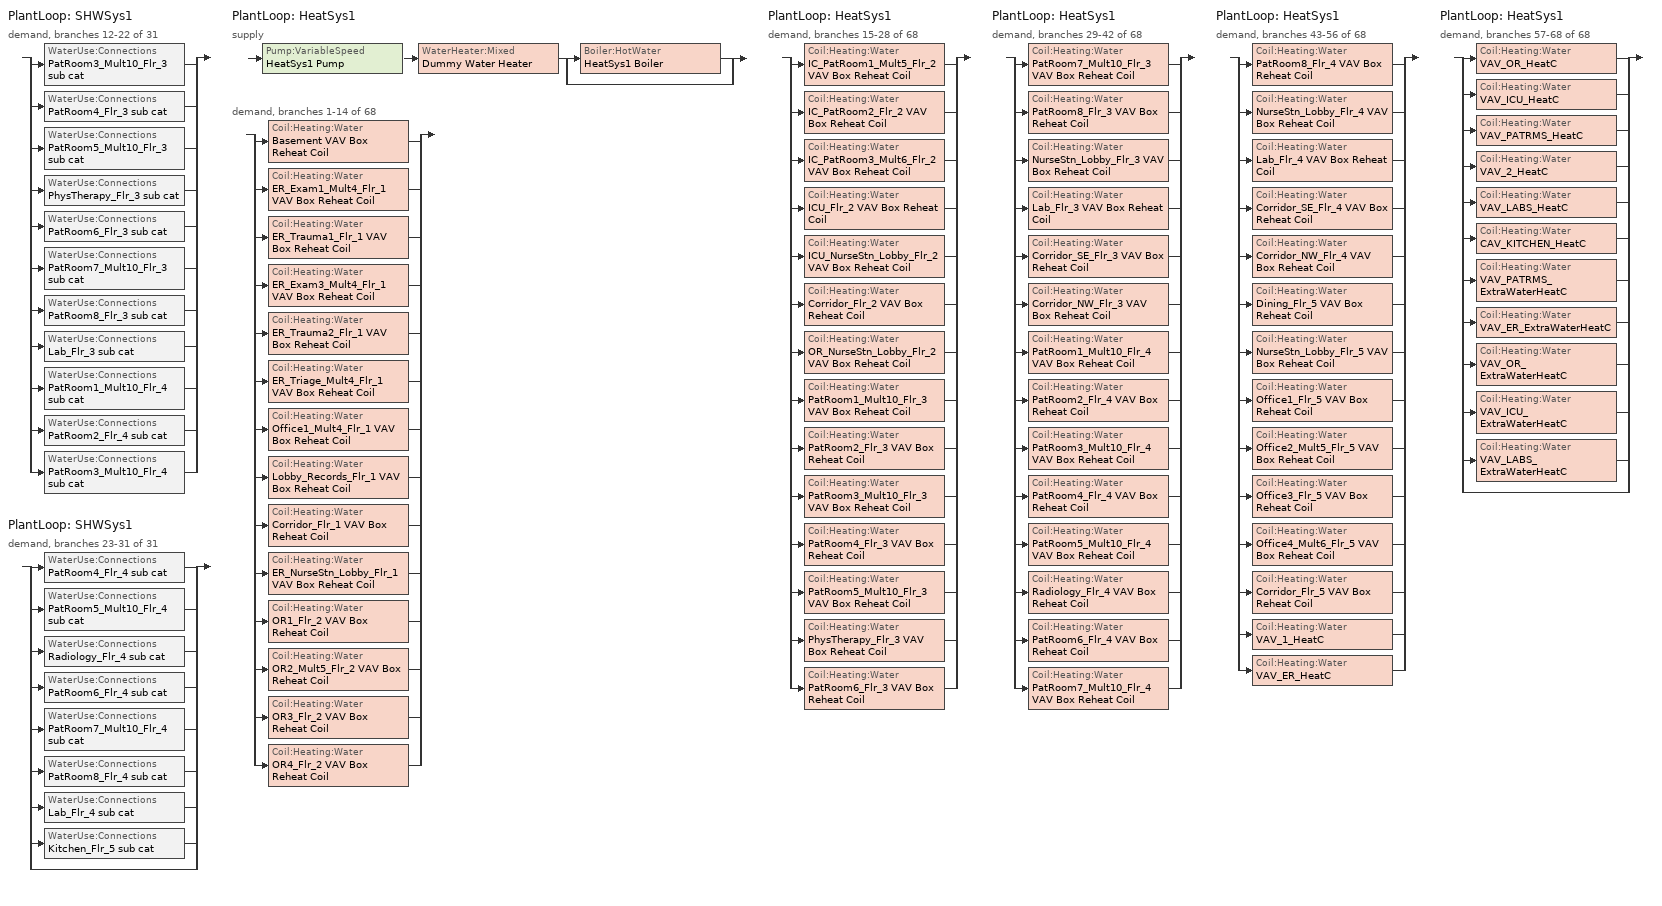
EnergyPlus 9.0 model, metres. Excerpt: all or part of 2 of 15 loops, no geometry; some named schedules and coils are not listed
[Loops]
PlantLoop 'SHWSys1'
 demand, branches 12-22 of 31: split
  | WaterUse:Connections 'PatRoom3_Mult10_Flr_3 sub cat'
  | WaterUse:Connections 'PatRoom4_Flr_3 sub cat'
  | WaterUse:Connections 'PatRoom5_Mult10_Flr_3 sub cat'
  | WaterUse:Connections 'PhysTherapy_Flr_3 sub cat'
  | WaterUse:Connections 'PatRoom6_Flr_3 sub cat'
  | WaterUse:Connections 'PatRoom7_Mult10_Flr_3 sub cat'
  | WaterUse:Connections 'PatRoom8_Flr_3 sub cat'
  | WaterUse:Connections 'Lab_Flr_3 sub cat'
  | WaterUse:Connections 'PatRoom1_Mult10_Flr_4 sub cat'
  | WaterUse:Connections 'PatRoom2_Flr_4 sub cat'
  | WaterUse:Connections 'PatRoom3_Mult10_Flr_4 sub cat'
PlantLoop 'SHWSys1'
 demand, branches 23-31 of 31: split
  | WaterUse:Connections 'PatRoom4_Flr_4 sub cat'
  | WaterUse:Connections 'PatRoom5_Mult10_Flr_4 sub cat'
  | WaterUse:Connections 'Radiology_Flr_4 sub cat'
  | WaterUse:Connections 'PatRoom6_Flr_4 sub cat'
  | WaterUse:Connections 'PatRoom7_Mult10_Flr_4 sub cat'
  | WaterUse:Connections 'PatRoom8_Flr_4 sub cat'
  | WaterUse:Connections 'Lab_Flr_4 sub cat'
  | WaterUse:Connections 'Kitchen_Flr_5 sub cat'
  | bypass
PlantLoop 'HeatSys1'
 supply: Pump:VariableSpeed 'HeatSys1 Pump' > WaterHeater:Mixed 'Dummy Water Heater' > split
  | Boiler:HotWater 'HeatSys1 Boiler'
  | bypass
 demand, branches 1-14 of 68: split
  | Coil:Heating:Water 'Basement VAV Box Reheat Coil'
  | Coil:Heating:Water 'ER_Exam1_Mult4_Flr_1 VAV Box Reheat Coil'
  | Coil:Heating:Water 'ER_Trauma1_Flr_1 VAV Box Reheat Coil'
  | Coil:Heating:Water 'ER_Exam3_Mult4_Flr_1 VAV Box Reheat Coil'
  | Coil:Heating:Water 'ER_Trauma2_Flr_1 VAV Box Reheat Coil'
  | Coil:Heating:Water 'ER_Triage_Mult4_Flr_1 VAV Box Reheat Coil'
  | Coil:Heating:Water 'Office1_Mult4_Flr_1 VAV Box Reheat Coil'
  | Coil:Heating:Water 'Lobby_Records_Flr_1 VAV Box Reheat Coil'
  | Coil:Heating:Water 'Corridor_Flr_1 VAV Box Reheat Coil'
  | Coil:Heating:Water 'ER_NurseStn_Lobby_Flr_1 VAV Box Reheat Coil'
  | Coil:Heating:Water 'OR1_Flr_2 VAV Box Reheat Coil'
  | Coil:Heating:Water 'OR2_Mult5_Flr_2 VAV Box Reheat Coil'
  | Coil:Heating:Water 'OR3_Flr_2 VAV Box Reheat Coil'
  | Coil:Heating:Water 'OR4_Flr_2 VAV Box Reheat Coil'
PlantLoop 'HeatSys1'
 demand, branches 15-28 of 68: split
  | Coil:Heating:Water 'IC_PatRoom1_Mult5_Flr_2 VAV Box Reheat Coil'
  | Coil:Heating:Water 'IC_PatRoom2_Flr_2 VAV Box Reheat Coil'
  | Coil:Heating:Water 'IC_PatRoom3_Mult6_Flr_2 VAV Box Reheat Coil'
  | Coil:Heating:Water 'ICU_Flr_2 VAV Box Reheat Coil'
  | Coil:Heating:Water 'ICU_NurseStn_Lobby_Flr_2 VAV Box Reheat Coil'
  | Coil:Heating:Water 'Corridor_Flr_2 VAV Box Reheat Coil'
  | Coil:Heating:Water 'OR_NurseStn_Lobby_Flr_2 VAV Box Reheat Coil'
  | Coil:Heating:Water 'PatRoom1_Mult10_Flr_3 VAV Box Reheat Coil'
  | Coil:Heating:Water 'PatRoom2_Flr_3 VAV Box Reheat Coil'
  | Coil:Heating:Water 'PatRoom3_Mult10_Flr_3 VAV Box Reheat Coil'
  | Coil:Heating:Water 'PatRoom4_Flr_3 VAV Box Reheat Coil'
  | Coil:Heating:Water 'PatRoom5_Mult10_Flr_3 VAV Box Reheat Coil'
  | Coil:Heating:Water 'PhysTherapy_Flr_3 VAV Box Reheat Coil'
  | Coil:Heating:Water 'PatRoom6_Flr_3 VAV Box Reheat Coil'
PlantLoop 'HeatSys1'
 demand, branches 29-42 of 68: split
  | Coil:Heating:Water 'PatRoom7_Mult10_Flr_3 VAV Box Reheat Coil'
  | Coil:Heating:Water 'PatRoom8_Flr_3 VAV Box Reheat Coil'
  | Coil:Heating:Water 'NurseStn_Lobby_Flr_3 VAV Box Reheat Coil'
  | Coil:Heating:Water 'Lab_Flr_3 VAV Box Reheat Coil'
  | Coil:Heating:Water 'Corridor_SE_Flr_3 VAV Box Reheat Coil'
  | Coil:Heating:Water 'Corridor_NW_Flr_3 VAV Box Reheat Coil'
  | Coil:Heating:Water 'PatRoom1_Mult10_Flr_4 VAV Box Reheat Coil'
  | Coil:Heating:Water 'PatRoom2_Flr_4 VAV Box Reheat Coil'
  | Coil:Heating:Water 'PatRoom3_Mult10_Flr_4 VAV Box Reheat Coil'
  | Coil:Heating:Water 'PatRoom4_Flr_4 VAV Box Reheat Coil'
  | Coil:Heating:Water 'PatRoom5_Mult10_Flr_4 VAV Box Reheat Coil'
  | Coil:Heating:Water 'Radiology_Flr_4 VAV Box Reheat Coil'
  | Coil:Heating:Water 'PatRoom6_Flr_4 VAV Box Reheat Coil'
  | Coil:Heating:Water 'PatRoom7_Mult10_Flr_4 VAV Box Reheat Coil'
PlantLoop 'HeatSys1'
 demand, branches 43-56 of 68: split
  | Coil:Heating:Water 'PatRoom8_Flr_4 VAV Box Reheat Coil'
  | Coil:Heating:Water 'NurseStn_Lobby_Flr_4 VAV Box Reheat Coil'
  | Coil:Heating:Water 'Lab_Flr_4 VAV Box Reheat Coil'
  | Coil:Heating:Water 'Corridor_SE_Flr_4 VAV Box Reheat Coil'
  | Coil:Heating:Water 'Corridor_NW_Flr_4 VAV Box Reheat Coil'
  | Coil:Heating:Water 'Dining_Flr_5 VAV Box Reheat Coil'
  | Coil:Heating:Water 'NurseStn_Lobby_Flr_5 VAV Box Reheat Coil'
  | Coil:Heating:Water 'Office1_Flr_5 VAV Box Reheat Coil'
  | Coil:Heating:Water 'Office2_Mult5_Flr_5 VAV Box Reheat Coil'
  | Coil:Heating:Water 'Office3_Flr_5 VAV Box Reheat Coil'
  | Coil:Heating:Water 'Office4_Mult6_Flr_5 VAV Box Reheat Coil'
  | Coil:Heating:Water 'Corridor_Flr_5 VAV Box Reheat Coil'
  | Coil:Heating:Water 'VAV_1_HeatC'
  | Coil:Heating:Water 'VAV_ER_HeatC'
PlantLoop 'HeatSys1'
 demand, branches 57-68 of 68: split
  | Coil:Heating:Water 'VAV_OR_HeatC'
  | Coil:Heating:Water 'VAV_ICU_HeatC'
  | Coil:Heating:Water 'VAV_PATRMS_HeatC'
  | Coil:Heating:Water 'VAV_2_HeatC'
  | Coil:Heating:Water 'VAV_LABS_HeatC'
  | Coil:Heating:Water 'CAV_KITCHEN_HeatC'
  | Coil:Heating:Water 'VAV_PATRMS_ExtraWaterHeatC'
  | Coil:Heating:Water 'VAV_ER_ExtraWaterHeatC'
  | Coil:Heating:Water 'VAV_OR_ExtraWaterHeatC'
  | Coil:Heating:Water 'VAV_ICU_ExtraWaterHeatC'
  | Coil:Heating:Water 'VAV_LABS_ExtraWaterHeatC'
  | bypass
[Sizing:Plant]
HeatSys1: Loop Type=Heating; Design Loop Exit Temperature {C}=48.89; Loop Design Temperature Difference {deltaC}=13.89
[Coil:Heating:Water] Availability Schedule=ALWAYS_ON; U-Factor Times Area Value {W/K}=AUTOSIZE; Maximum Water Flow Rate {m3/s}=AUTOSIZE; Performance Input Method=UFactorTimesAreaAndDesignWaterFlowRate; Rated Capacity {W}=AUTOSIZE; Rated Inlet Water Temperature {C}=48.89; Rated Inlet Air Temperature {C}=12.8; Rated Outlet Water Temperature {C}=35; Rated Outlet Air Temperature {C}=40
Basement VAV Box Reheat Coil; ER_Exam1_Mult4_Flr_1 VAV Box Reheat Coil; ER_Trauma1_Flr_1 VAV Box Reheat Coil; ER_Exam3_Mult4_Flr_1 VAV Box Reheat Coil; ER_Trauma2_Flr_1 VAV Box Reheat Coil; ER_Triage_Mult4_Flr_1 VAV Box Reheat Coil; Office1_Mult4_Flr_1 VAV Box Reheat Coil; Lobby_Records_Flr_1 VAV Box Reheat Coil; Corridor_Flr_1 VAV Box Reheat Coil; ER_NurseStn_Lobby_Flr_1 VAV Box Reheat Coil; OR1_Flr_2 VAV Box Reheat Coil; OR2_Mult5_Flr_2 VAV Box Reheat Coil; OR3_Flr_2 VAV Box Reheat Coil; OR4_Flr_2 VAV Box Reheat Coil; IC_PatRoom1_Mult5_Flr_2 VAV Box Reheat Coil; IC_PatRoom2_Flr_2 VAV Box Reheat Coil; IC_PatRoom3_Mult6_Flr_2 VAV Box Reheat Coil; ICU_Flr_2 VAV Box Reheat Coil; ICU_NurseStn_Lobby_Flr_2 VAV Box Reheat Coil; Corridor_Flr_2 VAV Box Reheat Coil; OR_NurseStn_Lobby_Flr_2 VAV Box Reheat Coil; PatRoom1_Mult10_Flr_3 VAV Box Reheat Coil; PatRoom2_Flr_3 VAV Box Reheat Coil; PatRoom3_Mult10_Flr_3 VAV Box Reheat Coil; PatRoom4_Flr_3 VAV Box Reheat Coil; PatRoom5_Mult10_Flr_3 VAV Box Reheat Coil; PhysTherapy_Flr_3 VAV Box Reheat Coil; PatRoom6_Flr_3 VAV Box Reheat Coil; PatRoom7_Mult10_Flr_3 VAV Box Reheat Coil; PatRoom8_Flr_3 VAV Box Reheat Coil; NurseStn_Lobby_Flr_3 VAV Box Reheat Coil; Lab_Flr_3 VAV Box Reheat Coil; Corridor_SE_Flr_3 VAV Box Reheat Coil; Corridor_NW_Flr_3 VAV Box Reheat Coil; PatRoom1_Mult10_Flr_4 VAV Box Reheat Coil; PatRoom2_Flr_4 VAV Box Reheat Coil; PatRoom3_Mult10_Flr_4 VAV Box Reheat Coil; PatRoom4_Flr_4 VAV Box Reheat Coil; PatRoom5_Mult10_Flr_4 VAV Box Reheat Coil; Radiology_Flr_4 VAV Box Reheat Coil; PatRoom6_Flr_4 VAV Box Reheat Coil; PatRoom7_Mult10_Flr_4 VAV Box Reheat Coil; PatRoom8_Flr_4 VAV Box Reheat Coil; NurseStn_Lobby_Flr_4 VAV Box Reheat Coil; Lab_Flr_4 VAV Box Reheat Coil; Corridor_SE_Flr_4 VAV Box Reheat Coil; Corridor_NW_Flr_4 VAV Box Reheat Coil; Dining_Flr_5 VAV Box Reheat Coil; NurseStn_Lobby_Flr_5 VAV Box Reheat Coil; Office1_Flr_5 VAV Box Reheat Coil; Office2_Mult5_Flr_5 VAV Box Reheat Coil; Office3_Flr_5 VAV Box Reheat Coil; Office4_Mult6_Flr_5 VAV Box Reheat Coil; Corridor_Flr_5 VAV Box Reheat Coil
[Pump:VariableSpeed]
HeatSys1 Pump: Design Maximum Flow Rate {m3/s}=AUTOSIZE; Design Pump Head {Pa}=179352; Design Power Consumption {W}=AUTOSIZE; Motor Efficiency=0.909; Fraction of Motor Inefficiencies to Fluid Stream=0; Coefficient 1 of the Part Load Performance Curve=0; Coefficient 2 of the Part Load Performance Curve=3.2485; Coefficient 3 of the Part Load Performance Curve=-4.7443; Coefficient 4 of the Part Load Performance Curve=2.5295; Design Minimum Flow Rate {m3/s}=0; Pump Control Type=Intermittent
[Boiler:HotWater]
HeatSys1 Boiler: Fuel Type=NATURALGAS; Nominal Capacity {W}=1.03671e+06; Nominal Thermal Efficiency=0.8125; Efficiency Curve Temperature Evaluation Variable=LeavingBoiler; Normalized Boiler Efficiency Curve=HeatSys1 Boiler Efficiency Curve; Design Water Flow Rate {m3/s}=AUTOSIZE; Minimum Part Load Ratio=0; Maximum Part Load Ratio=1.2; Optimum Part Load Ratio=1; Water Outlet Upper Temperature Limit {C}=95; Boiler Flow Mode=LeavingSetpointModulated
[WaterHeater:Mixed]
Dummy Water Heater: Tank Volume {m3}=0.0189271; Setpoint Temperature Schedule=Dummy Water Heater Setpoint; Deadband Temperature Difference {deltaC}=0; Maximum Temperature Limit {C}=50; Heater Control Type=CYCLE; Heater Maximum Capacity {W}=0; Heater Fuel Type=Electricity; Heater Thermal Efficiency=1; Ambient Temperature Indicator=Outdoors; Off Cycle Loss Coefficient to Ambient Temperature {W/K}=0; Off Cycle Loss Fraction to Zone=0; On Cycle Loss Coefficient to Ambient Temperature {W/K}=0; On Cycle Loss Fraction to Zone=0; Use Side Effectiveness=1; Source Side Effectiveness=1; Use Side Design Flow Rate {m3/s}=autosize; Source Side Design Flow Rate {m3/s}=autosize
[PlantLoop]
HeatSys1: Fluid Type=WATER; Plant Equipment Operation Scheme=HeatSys1 Loop Operation Scheme List; Maximum Loop Temperature {C}=100; Minimum Loop Temperature {C}=10; Maximum Loop Flow Rate {m3/s}=AUTOSIZE; Minimum Loop Flow Rate {m3/s}=0; Plant Loop Volume {m3}=AUTOSIZE; Load Distribution Scheme=Optimal
[PlantEquipmentList]
HeatSys1 Equipment List: HeatSys1 Boiler
Heat Recovery Plant Equipment List: Dummy Water Heater
[PlantEquipmentOperation:HeatingLoad] Load Range 1 Lower Limit {W}=0; Load Range 1 Upper Limit {W}=1000000000000000
Name | Range 1 Equipment List
HeatSys1 Operation Scheme | HeatSys1 Equipment List
Dummy Water Heater Only | Heat Recovery Plant Equipment List
[PlantEquipmentOperationSchemes]
HeatSys1 Loop Operation Scheme List: Control Scheme 1=HeatSys1 Operation Scheme; Control Scheme 1 Schedule=PlantOnSched
[EnergyManagementSystem:Sensor]
Name | Output:Variable or Output:Meter Index Key | Output:Variable or Output:Meter
HotWaterDemand | HeatSys1 | Plant Supply Side Heating Demand Rate
BoilerPLR | HeatSys1 Boiler | Boiler Part Load Ratio
[SetpointManager:Scheduled]
HeatSys1 Boiler Setpoint Manager: Control Variable=Temperature; Schedule=HW-Loop-Temp-Schedule; Setpoint Node or NodeList=HeatSys1 Supply Equipment Outlet Node
[SetpointManager:OutdoorAirReset]
HeatSys1 Loop Setpoint Manager: Control Variable=Temperature; Setpoint at Outdoor Low Temperature {C}=60; Outdoor Low Temperature {C}=-6.7; Setpoint at Outdoor High Temperature {C}=48.89; Outdoor High Temperature {C}=10; Setpoint Node or NodeList=HeatSys1 Supply Outlet Node
[WaterUse:Equipment]
Name | Peak Flow Rate {m3/s} | Flow Rate Fraction Schedule | Target Temperature Schedule | Hot Water Supply Temperature Schedule | Zone | Sensible Fraction Schedule | Latent Fraction Schedule
PatRoom3_Mult10_Flr_3 sub cat | 1.05556e-06 | BLDG_SWH_EXTD_SCH | PatRoom3_Mult10_Flr_3 sub cat Temp Sched | PatRoom3_Mult10_Flr_3 sub catHot Supply Temp Sched | PatRoom3_Mult10_Flr_3 | PatRoom3_Mult10_Flr_3 sub cat Sensible fract sched | PatRoom3_Mult10_Flr_3 sub cat Latent fract sched
PatRoom4_Flr_3 sub cat | 1.05556e-06 | BLDG_SWH_EXTD_SCH | PatRoom4_Flr_3 sub cat Temp Sched | PatRoom4_Flr_3 sub catHot Supply Temp Sched | PatRoom4_Flr_3 | PatRoom4_Flr_3 sub cat Sensible fract sched | PatRoom4_Flr_3 sub cat Latent fract sched
PatRoom5_Mult10_Flr_3 sub cat | 1.05556e-06 | BLDG_SWH_EXTD_SCH | PatRoom5_Mult10_Flr_3 sub cat Temp Sched | PatRoom5_Mult10_Flr_3 sub catHot Supply Temp Sched | PatRoom5_Mult10_Flr_3 | PatRoom5_Mult10_Flr_3 sub cat Sensible fract sched | PatRoom5_Mult10_Flr_3 sub cat Latent fract sched
PhysTherapy_Flr_3 sub cat | 1.05556e-06 | BLDG_SWH_SCH | PhysTherapy_Flr_3 sub cat Temp Sched | PhysTherapy_Flr_3 sub catHot Supply Temp Sched | PhysTherapy_Flr_3 | PhysTherapy_Flr_3 sub cat Sensible fract sched | PhysTherapy_Flr_3 sub cat Latent fract sched
PatRoom6_Flr_3 sub cat | 1.05556e-06 | BLDG_SWH_EXTD_SCH | PatRoom6_Flr_3 sub cat Temp Sched | PatRoom6_Flr_3 sub catHot Supply Temp Sched | PatRoom6_Flr_3 | PatRoom6_Flr_3 sub cat Sensible fract sched | PatRoom6_Flr_3 sub cat Latent fract sched
PatRoom7_Mult10_Flr_3 sub cat | 1.05556e-06 | BLDG_SWH_EXTD_SCH | PatRoom7_Mult10_Flr_3 sub cat Temp Sched | PatRoom7_Mult10_Flr_3 sub catHot Supply Temp Sched | PatRoom7_Mult10_Flr_3 | PatRoom7_Mult10_Flr_3 sub cat Sensible fract sched | PatRoom7_Mult10_Flr_3 sub cat Latent fract sched
PatRoom8_Flr_3 sub cat | 1.05556e-06 | BLDG_SWH_EXTD_SCH | PatRoom8_Flr_3 sub cat Temp Sched | PatRoom8_Flr_3 sub catHot Supply Temp Sched | PatRoom8_Flr_3 | PatRoom8_Flr_3 sub cat Sensible fract sched | PatRoom8_Flr_3 sub cat Latent fract sched
Lab_Flr_3 sub cat | 2.11111e-06 | BLDG_SWH_SCH | Lab_Flr_3 sub cat Temp Sched | Lab_Flr_3 sub catHot Supply Temp Sched | Lab_Flr_3 | Lab_Flr_3 sub cat Sensible fract sched | Lab_Flr_3 sub cat Latent fract sched
PatRoom1_Mult10_Flr_4 sub cat | 1.05556e-06 | BLDG_SWH_EXTD_SCH | PatRoom1_Mult10_Flr_4 sub cat Temp Sched | PatRoom1_Mult10_Flr_4 sub catHot Supply Temp Sched | PatRoom1_Mult10_Flr_4 | PatRoom1_Mult10_Flr_4 sub cat Sensible fract sched | PatRoom1_Mult10_Flr_4 sub cat Latent fract sched
PatRoom2_Flr_4 sub cat | 1.05556e-06 | BLDG_SWH_EXTD_SCH | PatRoom2_Flr_4 sub cat Temp Sched | PatRoom2_Flr_4 sub catHot Supply Temp Sched | PatRoom2_Flr_4 | PatRoom2_Flr_4 sub cat Sensible fract sched | PatRoom2_Flr_4 sub cat Latent fract sched
PatRoom3_Mult10_Flr_4 sub cat | 1.05556e-06 | BLDG_SWH_EXTD_SCH | PatRoom3_Mult10_Flr_4 sub cat Temp Sched | PatRoom3_Mult10_Flr_4 sub catHot Supply Temp Sched | PatRoom3_Mult10_Flr_4 | PatRoom3_Mult10_Flr_4 sub cat Sensible fract sched | PatRoom3_Mult10_Flr_4 sub cat Latent fract sched
PatRoom4_Flr_4 sub cat | 1.05556e-06 | BLDG_SWH_EXTD_SCH | PatRoom4_Flr_4 sub cat Temp Sched | PatRoom4_Flr_4 sub catHot Supply Temp Sched | PatRoom4_Flr_4 | PatRoom4_Flr_4 sub cat Sensible fract sched | PatRoom4_Flr_4 sub cat Latent fract sched
PatRoom5_Mult10_Flr_4 sub cat | 1.05556e-06 | BLDG_SWH_EXTD_SCH | PatRoom5_Mult10_Flr_4 sub cat Temp Sched | PatRoom5_Mult10_Flr_4 sub catHot Supply Temp Sched | PatRoom5_Mult10_Flr_4 | PatRoom5_Mult10_Flr_4 sub cat Sensible fract sched | PatRoom5_Mult10_Flr_4 sub cat Latent fract sched
Radiology_Flr_4 sub cat | 1.05556e-06 | BLDG_SWH_EXTD_SCH | Radiology_Flr_4 sub cat Temp Sched | Radiology_Flr_4 sub catHot Supply Temp Sched | Radiology_Flr_4 | Radiology_Flr_4 sub cat Sensible fract sched | Radiology_Flr_4 sub cat Latent fract sched
PatRoom6_Flr_4 sub cat | 1.05556e-06 | BLDG_SWH_EXTD_SCH | PatRoom6_Flr_4 sub cat Temp Sched | PatRoom6_Flr_4 sub catHot Supply Temp Sched | PatRoom6_Flr_4 | PatRoom6_Flr_4 sub cat Sensible fract sched | PatRoom6_Flr_4 sub cat Latent fract sched
PatRoom7_Mult10_Flr_4 sub cat | 1.05556e-06 | BLDG_SWH_EXTD_SCH | PatRoom7_Mult10_Flr_4 sub cat Temp Sched | PatRoom7_Mult10_Flr_4 sub catHot Supply Temp Sched | PatRoom7_Mult10_Flr_4 | PatRoom7_Mult10_Flr_4 sub cat Sensible fract sched | PatRoom7_Mult10_Flr_4 sub cat Latent fract sched
PatRoom8_Flr_4 sub cat | 1.05556e-06 | BLDG_SWH_EXTD_SCH | PatRoom8_Flr_4 sub cat Temp Sched | PatRoom8_Flr_4 sub catHot Supply Temp Sched | PatRoom8_Flr_4 | PatRoom8_Flr_4 sub cat Sensible fract sched | PatRoom8_Flr_4 sub cat Latent fract sched
Lab_Flr_4 sub cat | 2.11111e-06 | BLDG_SWH_SCH | Lab_Flr_4 sub cat Temp Sched | Lab_Flr_4 sub catHot Supply Temp Sched | Lab_Flr_4 | Lab_Flr_4 sub cat Sensible fract sched | Lab_Flr_4 sub cat Latent fract sched
Kitchen_Flr_5 sub cat | 6.05918e-05 | BLDG_SWH_EXTD_SCH | Kitchen_Flr_5 sub cat Temp Sched | Kitchen_Flr_5 sub catHot Supply Temp Sched | Kitchen_Flr_5 | Kitchen_Flr_5 sub cat Sensible fract sched | Kitchen_Flr_5 sub cat Latent fract sched
[WaterUse:Connections]
Name | Water Use Equipment 1
PatRoom3_Mult10_Flr_3 sub cat | PatRoom3_Mult10_Flr_3 sub cat
PatRoom4_Flr_3 sub cat | PatRoom4_Flr_3 sub cat
PatRoom5_Mult10_Flr_3 sub cat | PatRoom5_Mult10_Flr_3 sub cat
PhysTherapy_Flr_3 sub cat | PhysTherapy_Flr_3 sub cat
PatRoom6_Flr_3 sub cat | PatRoom6_Flr_3 sub cat
PatRoom7_Mult10_Flr_3 sub cat | PatRoom7_Mult10_Flr_3 sub cat
PatRoom8_Flr_3 sub cat | PatRoom8_Flr_3 sub cat
Lab_Flr_3 sub cat | Lab_Flr_3 sub cat
PatRoom1_Mult10_Flr_4 sub cat | PatRoom1_Mult10_Flr_4 sub cat
PatRoom2_Flr_4 sub cat | PatRoom2_Flr_4 sub cat
PatRoom3_Mult10_Flr_4 sub cat | PatRoom3_Mult10_Flr_4 sub cat
PatRoom4_Flr_4 sub cat | PatRoom4_Flr_4 sub cat
PatRoom5_Mult10_Flr_4 sub cat | PatRoom5_Mult10_Flr_4 sub cat
Radiology_Flr_4 sub cat | Radiology_Flr_4 sub cat
PatRoom6_Flr_4 sub cat | PatRoom6_Flr_4 sub cat
PatRoom7_Mult10_Flr_4 sub cat | PatRoom7_Mult10_Flr_4 sub cat
PatRoom8_Flr_4 sub cat | PatRoom8_Flr_4 sub cat
Lab_Flr_4 sub cat | Lab_Flr_4 sub cat
Kitchen_Flr_5 sub cat | Kitchen_Flr_5 sub cat
[Schedule:Compact]
ALWAYS_ON; PlantOnSched: Through: 12/31, For: AllDays, Until: 24:00, 1
BLDG_SWH_SCH: Through: 12/31, For: Weekdays SummerDesignDay, Until: 07:00, 0, Until: 08:00, 0.17, Until: 09:00, 0.58, Until: 10:00, 0.66, Until: 11:00, 0.78, Until: 12:00, 0.82, Until: 13:00, 0.71, Until: 14:00, 0.82, Until: 15:00, 0.78, Until: 16:00, 0.74, Until: 17:00, 0.63, Until: 18:00, 0.41, Until: 21:00, 0.18, Until: 22:00, 0.1, Until: 24:00, 0, For: Saturday WinterDesignDay, Until: 07:00, 0, Until: 08:00, 0.01, Until: 09:00, 0.2, Until: 10:00, 0.28, Until: 12:00, 0.3, Until: 14:00, 0.24, Until: 17:00, 0.23, Until: 19:00, 0.1, Until: 24:00, 0, For: Sunday Holidays AllOtherDays, Until: 08:00, 0, Until: 16:00, 0.01, Until: 24:00, 0
BLDG_SWH_EXTD_SCH: Through: 12/31, For: Weekdays SummerDesignDay, Until: 07:00, 0.3, Until: 08:00, 0.5, Until: 09:00, 0.58, Until: 10:00, 0.66, Until: 11:00, 0.78, Until: 12:00, 0.82, Until: 13:00, 0.71, Until: 14:00, 0.82, Until: 15:00, 0.78, Until: 16:00, 0.74, Until: 17:00, 0.63, Until: 18:00, 0.41, Until: 21:00, 0.35, Until: 24:00, 0.3, For: Saturday WinterDesignDay, Until: 08:00, 0.3, Until: 09:00, 0.4, Until: 10:00, 0.5, Until: 17:00, 0.6, Until: 18:00, 0.5, Until: 24:00, 0.3, For: Sunday Holidays AllOtherDays, Until: 08:00, 0.3, Until: 09:00, 0.4, Until: 10:00, 0.5, Until: 17:00, 0.6, Until: 18:00, 0.5, Until: 24:00, 0.3
HW-Loop-Temp-Schedule: Through: 12/31, For: AllDays, Until: 24:00, 82
PatRoom3_Mult10_Flr_3 sub cat Latent fract sched; PatRoom4_Flr_3 sub cat Latent fract sched; PatRoom5_Mult10_Flr_3 sub cat Latent fract sched; PhysTherapy_Flr_3 sub cat Latent fract sched; PatRoom6_Flr_3 sub cat Latent fract sched: Through: 12/31, For: AllDays, Until: 24:00, 0.05
PatRoom3_Mult10_Flr_3 sub cat Sensible fract sched; PatRoom4_Flr_3 sub cat Sensible fract sched; PatRoom5_Mult10_Flr_3 sub cat Sensible fract sched; PhysTherapy_Flr_3 sub cat Sensible fract sched; PatRoom6_Flr_3 sub cat Sensible fract sched: Through: 12/31, For: AllDays, Until: 24:00, 0.2
PatRoom3_Mult10_Flr_3 sub cat Temp Sched; PatRoom4_Flr_3 sub cat Temp Sched; PatRoom5_Mult10_Flr_3 sub cat Temp Sched; PhysTherapy_Flr_3 sub cat Temp Sched; PatRoom6_Flr_3 sub cat Temp Sched: Through: 12/31, For: AllDays, Until: 24:00, 60
PatRoom3_Mult10_Flr_3 sub catHot Supply Temp Sched; PatRoom4_Flr_3 sub catHot Supply Temp Sched; PatRoom5_Mult10_Flr_3 sub catHot Supply Temp Sched; PhysTherapy_Flr_3 sub catHot Supply Temp Sched; PatRoom6_Flr_3 sub catHot Supply Temp Sched: Through: 12/31, For: AllDays, Until: 24:00, 55
[Schedule:Constant]
Dummy Water Heater Setpoint: Hourly Value=10
[Curve:Quadratic]
HeatSys1 Boiler Efficiency Curve: Coefficient1 Constant=1; Coefficient2 x=0; Coefficient3 x**2=0; Minimum Value of x=0; Maximum Value of x=1
